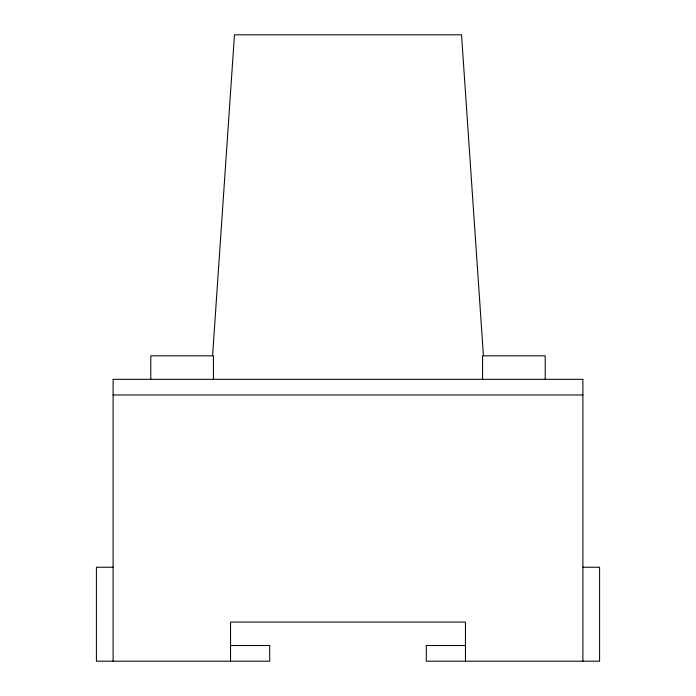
<?xml version="1.0" encoding="UTF-8"?>
<svg xmlns="http://www.w3.org/2000/svg" width="696" height="696" viewBox="0 0 696 696"><rect width="100%" height="100%" fill="white"/><g stroke="black" fill="none" stroke-linecap="round" stroke-linejoin="round"><path stroke-width="1.04" d="M212.602 355.482L234.465 34.8L461.535 34.8L483.398 355.482M113.1 394.98L582.9 394.98M113.1 567.24L96.405 567.24L96.405 661.2L269.7 661.2L269.7 645.54L230.55 645.54M582.9 567.24L599.595 567.24L599.595 661.2L426.3 661.2L426.3 645.54L465.45 645.54M582.9 661.2L582.9 379.32L113.1 379.32L113.1 661.2M545.212 379.32L545.212 355.83L482.572 355.83L482.572 379.32M465.45 661.2L465.45 622.05L230.55 622.05L230.55 661.2M213.428 379.32L213.428 355.83L150.788 355.83L150.788 379.32"/></g></svg>
